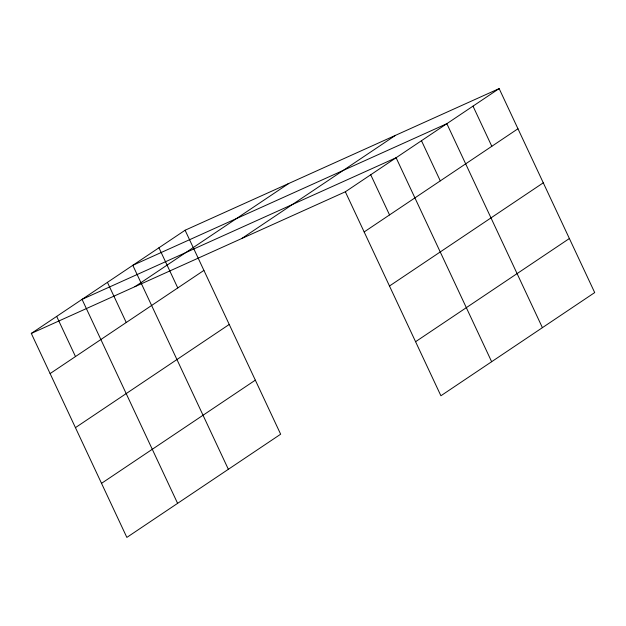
<?xml version="1.0" encoding="UTF-8"?>
<svg xmlns="http://www.w3.org/2000/svg" width="626" height="626" viewBox="0 0 626 626"><rect width="100%" height="100%" fill="white"/><g stroke="black" fill="none" stroke-linecap="round" stroke-linejoin="round"><path stroke-width="0.94" d="M185.1 230.235L280.651 434.209L126.851 537.405L31.3 333.423L185.1 230.235L499.149 88.595L594.7 292.577L440.9 395.765L345.349 191.791L499.149 88.595M134.934 286.685L288.735 183.496M241.714 238.529L395.515 135.341M50.111 373.581L203.912 270.393M364.16 231.949L517.96 128.76M75.433 427.644L229.233 324.456M389.482 286.012L543.282 182.815M101.529 483.342L255.33 380.154M415.578 341.71L569.378 238.522M31.3 333.423L345.349 191.791M473.006 106.138L491.817 146.304M542.406 327.664L446.854 123.682L132.806 265.314L228.357 469.297M421.478 140.709L440.289 180.867M491.653 361.718L396.101 157.736L82.053 299.369L177.604 503.351M370.725 174.764L389.536 214.921M158.957 247.771L177.768 287.937M107.429 282.342L126.241 322.5M56.676 316.396L75.488 356.554"/></g></svg>
